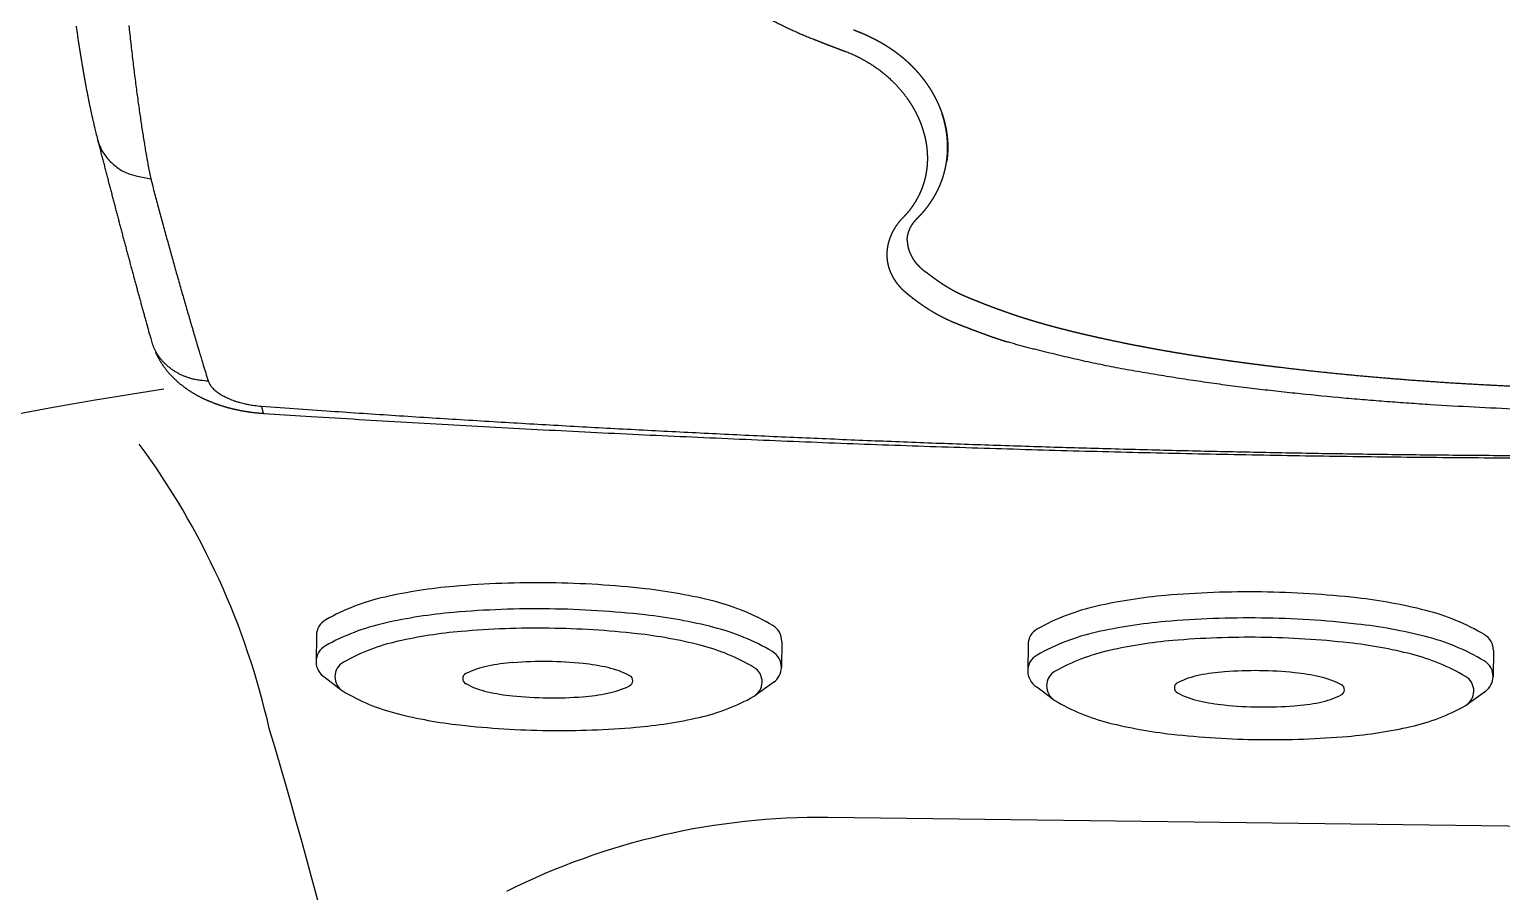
# Model space of a CAD drawing. Extents: x 944 to 1031, y 781 to 934.
# Drawn here: x 1005.66 to 1011.55, y 875.69 to 879.14 of the extents above; entities that cross this region are included whole.
import ezdxf

# ---------------------------------------------------------------- set-up
doc = ezdxf.new("R2010")
doc.units = 0
doc.header["$MEASUREMENT"] = 0
for name, color, linetype in [('1', 4, 'Continuous'), ('PARTS', 7, 'Continuous'), ('SHELL', 3, 'Continuous')]:
    doc.layers.add(name, color=color, linetype=linetype)

# ---------------------------------------------------------------- blocks, each defined once
blk = doc.blocks.new('2006 ARIA')
at = {"layer": 'PARTS', "color": 3}
for p, q in [((62.3771, 74.0359), (62.3758, 73.9315)), ((64.24, 74.012), (64.2386, 73.9076)), ((65.2262, 73.9994), (65.2249, 73.895)), ((67.089, 73.9755), (67.0877, 73.8711)), ((64.2386, 73.9076), (64.2386, 73.9076)), ((62.4116, 73.8676), (62.4776, 73.8171)), ((62.4116, 73.8676), (62.4116, 73.8676)), ((64.208, 73.849), (64.1336, 73.7957)), ((67.0877, 73.8711), (67.0877, 73.8711)), ((65.2607, 73.831), (65.3267, 73.7806)), ((65.2607, 73.831), (65.2607, 73.831)), ((67.0571, 73.8124), (66.9827, 73.7591))]:
    blk.add_line(p, q, dxfattribs=at)
at = {"layer": 'PARTS', "color": 2}
blk.add_line((70.9685, 73.223), (64.4255, 73.3069), dxfattribs=at)
at = {"layer": 'PARTS', "color": 3, "linetype": 'Continuous'}
for points in [[(61.6262, 76.4786, 0.000686), (61.6301, 76.4425, 0.000703), (61.6341, 76.4069, 0.000724), (61.6381, 76.372, 0.000746), (61.6422, 76.3376, 0.000772), (61.6462, 76.3039, 0.000801), (61.6503, 76.2708, 0.000829), (61.6545, 76.2384, 0.000855), (61.6586, 76.2066, 0.000899), (61.6628, 76.1756, 0.000958), (61.667, 76.1452, 0.000973), (61.6713, 76.1157, 0.000946), (61.6755, 76.087, 0.001084), (61.6797, 76.0588, 0.001354), (61.6841, 76.0309, 0.001093), (61.6883, 76.0052, 0.000386), (61.692, 75.9823, 0.001639), (61.6968, 75.9549, 0.003211), (61.7041, 75.9151, 0.001767), (61.7138, 75.8645, 0.000991)], [(61.5011, 76.0219), (61.5079, 76.001, 0.030638), (61.5171, 75.9808, 0.027885), (61.5288, 75.9614, 0.028807), (61.5434, 75.943, 0.033805), (61.5608, 75.9261, 0.026655), (61.5787, 75.911, 0.012335), (61.5963, 75.8983, 0.032885), (61.6209, 75.8869, 0.052184), (61.6606, 75.8755, 0.025987), (61.7138, 75.8645, 0.013747)], [(61.7138, 75.8645), (61.7217, 75.8347, 0.0003), (61.7296, 75.8049, 0.000302), (61.7376, 75.7752, 0.000302), (61.7456, 75.7455, 0.000301), (61.7536, 75.7159, 0.000299), (61.7616, 75.6864, 0.000297), (61.7696, 75.6569, 0.000298), (61.7777, 75.6275, 0.000301), (61.7858, 75.5981, 0.000306), (61.7939, 75.5688, 0.000315), (61.8021, 75.5396, 0.000322), (61.8102, 75.5104, 0.000331), (61.8184, 75.4813, 0.000337), (61.8266, 75.4523, 0.000344), (61.8348, 75.4234, 0.000354), (61.8431, 75.3945, 0.000368), (61.8514, 75.3657, 0.000363), (61.8596, 75.3371, 0.000344), (61.8679, 75.3088, 0.000388), (61.8763, 75.2801, 0.000474), (61.8849, 75.2508, 0.000363), (61.893, 75.2234, 0.000117), (61.9003, 75.1986, 0.00053), (61.9098, 75.1671, 0.000942), (61.9244, 75.1188, 0.000467), (61.9436, 75.0557, 0.000248)], [(61.7167, 75.2149), (61.7201, 75.2039, 0.014723), (61.7242, 75.1931, 0.014778), (61.7289, 75.1825, 0.014688), (61.7343, 75.1722, 0.014578), (61.7403, 75.1622, 0.014465), (61.7469, 75.1525, 0.014341), (61.7541, 75.1431, 0.014209), (61.7619, 75.134, 0.014106), (61.7703, 75.1254, 0.013922), (61.7792, 75.1171, 0.01375), (61.7887, 75.1092, 0.013602), (61.7987, 75.1018, 0.013637), (61.8091, 75.0949, 0.013131), (61.8198, 75.0886, 0.012026), (61.8308, 75.0828, 0.012954), (61.8424, 75.0775, 0.015134), (61.8546, 75.0728, 0.011345), (61.8663, 75.0686, 0.003895), (61.877, 75.0652, 0.015594), (61.8912, 75.062, 0.026359), (61.9138, 75.0588, 0.012588), (61.9436, 75.0557, 0.006549)], [(61.9436, 75.0557), (61.9459, 75.0496, 0.02791), (61.949, 75.0435, 0.026231), (61.9528, 75.0375, 0.023559), (61.9574, 75.0316, 0.020702), (61.9627, 75.0258, 0.01833), (61.9686, 75.0201, 0.016391), (61.9753, 75.0145, 0.01471), (61.9825, 75.0091, 0.013331), (61.9903, 75.0038, 0.01211), (61.9987, 74.9987, 0.011088), (62.0076, 74.9937, 0.010354), (62.017, 74.989, 0.009883), (62.0269, 74.9845, 0.009046), (62.0372, 74.9802, 0.008067), (62.0479, 74.9762, 0.008523), (62.0592, 74.9725, 0.009781), (62.0711, 74.969, 0.00712), (62.0825, 74.9658, 0.002294), (62.093, 74.9631, 0.009715), (62.1069, 74.9604, 0.016456), (62.1288, 74.9573, 0.007856), (62.1579, 74.9538, 0.004067)], [(62.1579, 74.9538), (62.4178, 74.9356, 0.000812), (62.6779, 74.9182, 0.000808), (62.938, 74.9017, 0.000811), (63.1982, 74.886, 0.000823), (63.4584, 74.8712, 0.000831), (63.7187, 74.8573, 0.000838), (63.979, 74.8442, 0.000842), (64.2394, 74.832, 0.000845), (64.4999, 74.8208, 0.000848), (64.7603, 74.8104, 0.000852), (65.0209, 74.8009, 0.000854), (65.2814, 74.7923, 0.000856), (65.542, 74.7846, 0.000857), (65.8026, 74.7777, 0.000857), (66.0632, 74.7718, 0.000857), (66.3239, 74.7668, 0.000857), (66.5846, 74.7627, 0.000857), (66.8452, 74.7595, 0.000857), (67.1059, 74.7572, 0.000856), (67.3666, 74.7557, 0.000855)]]:
    blk.add_lwpolyline(points, format="xyb", dxfattribs=at)
at = {"layer": 'PARTS', "color": 4, "linetype": 'Continuous'}
for points in [[(61.4151, 76.4764, 0.000612), (61.4176, 76.4589, 0.000623), (61.4201, 76.4417, 0.000636), (61.4227, 76.4246, 0.000647), (61.4252, 76.4076, 0.00066), (61.4278, 76.3909, 0.000674), (61.4304, 76.3743, 0.000689), (61.433, 76.3579, 0.000703), (61.4357, 76.3417, 0.000719), (61.4383, 76.3256, 0.000737), (61.441, 76.3098, 0.000756), (61.4437, 76.2941, 0.000775), (61.4464, 76.2787, 0.000793), (61.4491, 76.2634, 0.000809), (61.4519, 76.2483, 0.000829), (61.4546, 76.2334, 0.000851), (61.4574, 76.2187, 0.00087), (61.4602, 76.2042, 0.000886), (61.463, 76.1899, 0.000918), (61.4658, 76.1758, 0.000961), (61.4687, 76.1618, 0.000962), (61.4715, 76.1482, 0.000925), (61.4744, 76.1347, 0.001054), (61.4773, 76.1213, 0.001305), (61.4803, 76.1078, 0.001023), (61.4831, 76.0953, 0.000348), (61.4857, 76.084, 0.001516), (61.489, 76.07, 0.002785), (61.4942, 76.049, 0.001434), (61.5011, 76.0219, 0.000777)], [(61.5013, 76.0208), (61.5062, 76.0018, 0.000099), (61.5111, 75.9828, 0.000099), (61.516, 75.9639, 0.000099), (61.5209, 75.945, 0.000099), (61.5258, 75.9261, 0.0001), (61.5306, 75.9073, 0.0001), (61.5355, 75.8885, 0.000101), (61.5404, 75.8697, 0.000102), (61.5453, 75.851, 0.000103), (61.5502, 75.8322, 0.000103), (61.5551, 75.8135, 0.000103), (61.56, 75.7949, 0.000104), (61.5649, 75.7763, 0.000104), (61.5697, 75.7577, 0.000104), (61.5746, 75.7391, 0.000105), (61.5795, 75.7205, 0.000106), (61.5844, 75.702, 0.000107), (61.5893, 75.6836, 0.000109), (61.5942, 75.6651, 0.00011), (61.5991, 75.6467, 0.00011), (61.604, 75.6283, 0.000111), (61.6089, 75.6099, 0.000116), (61.6138, 75.5916, 0.000118), (61.6186, 75.5733, 0.000117), (61.6235, 75.5551, 0.000118), (61.6284, 75.5368, 0.000121), (61.6333, 75.5187, 0.000124), (61.6382, 75.5005, 0.000125), (61.6431, 75.4824, 0.000127), (61.648, 75.4643, 0.00013), (61.6529, 75.4462, 0.000134), (61.6578, 75.4282, 0.000138), (61.6627, 75.4102, 0.000135), (61.6676, 75.3923, 0.000127), (61.6725, 75.3745, 0.000144), (61.6774, 75.3565, 0.000178), (61.6825, 75.3381, 0.000136), (61.6872, 75.3209, 0.000044), (61.6915, 75.3053, 0.000195), (61.697, 75.2854, 0.000346), (61.7055, 75.2549, 0.000171), (61.7167, 75.215, 0.00009)], [(61.7324, 75.1715), (61.7341, 75.1677, 0.003167), (61.7358, 75.1639, 0.003177), (61.7377, 75.1602, 0.003179), (61.7395, 75.1565, 0.003171), (61.7414, 75.1528, 0.003164), (61.7434, 75.1492, 0.003155), (61.7454, 75.1455, 0.003132), (61.7474, 75.142, 0.003087), (61.7495, 75.1384, 0.003081), (61.7516, 75.1349, 0.003105), (61.7538, 75.1313, 0.003087), (61.756, 75.1279, 0.003027), (61.7582, 75.1244, 0.003005), (61.7605, 75.121, 0.003013), (61.7628, 75.1176, 0.003009), (61.7652, 75.1142, 0.00299), (61.7676, 75.1109, 0.002961), (61.77, 75.1076, 0.002916), (61.7725, 75.1043, 0.002908), (61.775, 75.1011, 0.002932), (61.7776, 75.0979, 0.002912), (61.7802, 75.0947, 0.002845), (61.7828, 75.0916, 0.002823), (61.7855, 75.0884, 0.002834), (61.7882, 75.0854, 0.002828), (61.7909, 75.0823, 0.002803), (61.7936, 75.0793, 0.002773), (61.7964, 75.0763, 0.002729), (61.7993, 75.0733, 0.00272), (61.8021, 75.0704, 0.002742), (61.805, 75.0675, 0.002721), (61.8079, 75.0647, 0.002653), (61.8109, 75.0619, 0.002629), (61.8138, 75.0591, 0.00264), (61.8168, 75.0563, 0.002634), (61.8199, 75.0536, 0.002609), (61.8229, 75.0509, 0.002577), (61.826, 75.0482, 0.002531), (61.8291, 75.0456, 0.002521), (61.8322, 75.043, 0.002543), (61.8354, 75.0404, 0.002523), (61.8386, 75.0379, 0.002459), (61.8418, 75.0354, 0.002433), (61.845, 75.0329, 0.002437), (61.8483, 75.0305, 0.002431), (61.8516, 75.0281, 0.002414), (61.8549, 75.0257, 0.00238), (61.8582, 75.0234, 0.002321), (61.8615, 75.0211, 0.002302), (61.8649, 75.0188, 0.002319), (61.8683, 75.0165, 0.002319), (61.8717, 75.0143, 0.002296), (61.8751, 75.0121, 0.00227), (61.8786, 75.01, 0.002243), (61.8821, 75.0078, 0.002248), (61.8856, 75.0057, 0.002281), (61.8891, 75.0036, 0.002181), (61.8927, 75.0016, 0.001978), (61.8962, 74.9996, 0.002137), (61.8998, 74.9976, 0.002525), (61.9035, 74.9956, 0.001977), (61.907, 74.9937, 0.000851), (61.9102, 74.992, 0.00275), (61.9144, 74.99, 0.00441), (61.9207, 74.9869, 0.002192), (61.929, 74.9829, 0.001185)], [(61.929, 74.9829), (61.9322, 74.9815, 0.000112), (61.9354, 74.98, -0.000564), (61.9386, 74.9786, 0.000095), (61.9418, 74.9772, 0.002255), (61.945, 74.9758, 0.002844), (61.9482, 74.9744, 0.002031), (61.9515, 74.9731, 0.00113), (61.9547, 74.9718, -0.000088), (61.958, 74.9704, 0.000752), (61.9613, 74.9691, 0.003851), (61.9646, 74.9679, 0.003421), (61.9679, 74.9666, -0.000573), (61.9712, 74.9654, -0.0007), (61.9745, 74.9641, 0.003008), (61.9779, 74.963, 0.003541), (61.9812, 74.9618, 0.001095), (61.9846, 74.9606, 0.00019), (61.988, 74.9595, 0.000583), (61.9913, 74.9584, 0.001501), (61.9947, 74.9572, 0.003169), (61.9981, 74.9562, 0.002466), (62.0016, 74.9551, -0.000748), (62.005, 74.954, -0.000432), (62.0084, 74.953, 0.00349), (62.0118, 74.952, 0.003753), (62.0153, 74.951, 0.000497), (62.0188, 74.9501, -0.000361), (62.0222, 74.9491, 0.00095), (62.0257, 74.9481, 0.001875), (62.0292, 74.9472, 0.002649), (62.0327, 74.9463, 0.001817), (62.0362, 74.9455, -0.000815), (62.0397, 74.9446, -0.000261), (62.0432, 74.9437, 0.003617), (62.0467, 74.9429, 0.003701), (62.0503, 74.9421, 0.000088), (62.0538, 74.9413, -0.000667), (62.0574, 74.9405, 0.001235), (62.0609, 74.9397, 0.002128), (62.0645, 74.939, 0.002245), (62.0681, 74.9383, 0.001356), (62.0716, 74.9376, -0.000759), (62.0752, 74.9369, -0.00005), (62.0788, 74.9362, 0.003662), (62.0824, 74.9355, 0.0036), (62.086, 74.9349, -0.000196), (62.0896, 74.9343, -0.000824), (62.0932, 74.9337, 0.001554), (62.0968, 74.9331, 0.002363), (62.1004, 74.9326, 0.001818), (62.1041, 74.932, 0.000966), (62.1077, 74.9315, -0.00041), (62.1113, 74.9309, 0.000313), (62.1149, 74.9304, 0.003319), (62.1186, 74.93, 0.00313), (62.1222, 74.9295, -0.000291), (62.1259, 74.9291, -0.000689), (62.1295, 74.9286, 0.001828), (62.1331, 74.9282, 0.002598), (62.1368, 74.9279, 0.001625), (62.1406, 74.9275, 0.000563), (62.1441, 74.9271, -0.000794), (62.1474, 74.9268, 0.000743), (62.1515, 74.9265, 0.003748), (62.1578, 74.926, 0.001988), (62.1661, 74.9254, 0.000922)], [(62.1579, 74.9538), (62.1582, 74.9515, 0.001149), (62.1586, 74.9493, 0.001231), (62.159, 74.9473, 0.001354), (62.1594, 74.9453, 0.001522), (62.1597, 74.9434, 0.001709), (62.1601, 74.9416, 0.001913), (62.1605, 74.9398, 0.00216), (62.1608, 74.9382, 0.002451), (62.1612, 74.9367, 0.00279), (62.1615, 74.9353, 0.00317), (62.1619, 74.9339, 0.0037), (62.1622, 74.9327, 0.004401), (62.1625, 74.9315, 0.005041), (62.1629, 74.9305, 0.005521), (62.1632, 74.9295, 0.007321), (62.1635, 74.9287, 0.010956), (62.1639, 74.9279, 0.010633), (62.1642, 74.9273, 0.004014), (62.1645, 74.9267, 0.020051), (62.1648, 74.9262, 0.059901), (62.1654, 74.9258, 0.049626), (62.1661, 74.9254, 0.033134)], [(62.1661, 74.9254), (62.3565, 74.9132, 0.000539), (62.5469, 74.9015, 0.000539), (62.7374, 74.8902, 0.000539), (62.9279, 74.8793, 0.000539), (63.1184, 74.8688, 0.000539), (63.3089, 74.8588, 0.000538), (63.4995, 74.8491, 0.000542), (63.6901, 74.8399, 0.000552), (63.8807, 74.8311, 0.000556), (64.0714, 74.8227, 0.000553), (64.2621, 74.8147, 0.000555), (64.4528, 74.8072, 0.000561), (64.6435, 74.8001, 0.000564), (64.8343, 74.7934, 0.000563), (65.025, 74.7872, 0.000565), (65.2158, 74.7814, 0.000568), (65.4066, 74.776, 0.00057), (65.5974, 74.7711, 0.000571), (65.7883, 74.7666, 0.000572), (65.9791, 74.7625, 0.000573), (66.17, 74.7589, 0.000575), (66.3609, 74.7557, 0.000576), (66.5518, 74.753, 0.000577), (66.7426, 74.7507, 0.000577), (66.9335, 74.7489, 0.000578), (67.1244, 74.7475, 0.000578), (67.3154, 74.7465, 0.000579)]]:
    blk.add_lwpolyline(points, format="xyb", dxfattribs=at)
at = {"layer": 'PARTS', "color": 3}
for centre, radius, start, end in [((63.1037, 72.1892), 2.0512, 94.92599, 102.7235), ((63.2615, 70.3584), 3.8888, 89.2649, 94.92599), ((63.2615, 70.3584), 3.8888, 83.60381, 89.2649), ((63.4662, 72.1845), 2.0512, 75.80629, 83.60381), ((66.1106, 70.3219), 3.8888, 89.2649, 94.92599), ((66.1106, 70.3219), 3.8888, 83.60381, 89.2649), ((62.8464, 73.3288), 0.883, 102.7235, 119.28237), ((63.2602, 70.254), 3.8888, 89.2649, 94.92599), ((63.2602, 70.254), 3.8888, 83.60381, 89.2649), ((63.7527, 73.3171), 0.883, 59.24743, 75.80629), ((65.6955, 73.2922), 0.883, 102.7235, 119.28237), ((65.9528, 72.1526), 2.0512, 94.92599, 102.7235), ((66.3153, 72.148), 2.0512, 75.80629, 83.60381), ((62.4504, 74.035), 0.0733, 119.28237, 179.2649), ((62.8451, 73.2243), 0.883, 102.7235, 119.28237), ((63.1024, 72.0848), 2.0512, 94.92599, 102.7235), ((63.4649, 72.0801), 2.0512, 75.80629, 83.60381), ((65.9515, 72.0482), 2.0512, 94.92599, 102.7235), ((66.1093, 70.2175), 3.8888, 89.2649, 94.92599), ((66.1093, 70.2175), 3.8888, 83.60381, 89.2649), ((66.314, 72.0436), 2.0512, 75.80629, 83.60381), ((66.6018, 73.2806), 0.883, 59.24743, 75.80629), ((63.1184, 72.1757), 1.8835, 94.92599, 102.7235), ((63.2633, 70.4947), 3.5707, 89.2649, 94.92599), ((63.2633, 70.4947), 3.5707, 83.60381, 89.2649), ((63.4512, 72.1715), 1.8835, 75.80629, 83.60381), ((63.7513, 73.2127), 0.883, 59.24743, 75.80629), ((64.1667, 74.013), 0.0733, 359.2649, 59.24743), ((65.2995, 73.9984), 0.0733, 119.28237, 179.2649), ((65.6942, 73.1878), 0.883, 102.7235, 119.28237), ((66.1123, 70.4582), 3.5707, 89.2649, 94.92599), ((66.1123, 70.4582), 3.5707, 83.60381, 89.2649), ((66.6004, 73.1762), 0.883, 59.24743, 75.80629), ((67.0158, 73.9764), 0.0733, 359.2649, 59.24743), ((62.4491, 73.9306), 0.0733, 119.28237, 179.2649), ((62.8821, 73.2221), 0.8108, 102.7235, 119.28237), ((63.7143, 73.2114), 0.8108, 59.24743, 75.80629), ((64.1654, 73.9085), 0.0733, 359.2649, 59.24743), ((65.7312, 73.1856), 0.8108, 102.7235, 119.28237), ((65.9675, 72.1392), 1.8835, 94.92599, 102.7235), ((66.3003, 72.1349), 1.8835, 75.80629, 83.60381), ((62.4491, 73.9306), 0.0733, 179.2649, 239.24743), ((62.5185, 73.8706), 0.0673, 119.28237, 179.2649), ((63.1321, 73.5696), 0.3507, 101.30747, 116.51482), ((63.2265, 73.0977), 0.832, 94.31475, 101.30747), ((63.2839, 72.3374), 1.5944, 89.2649, 94.31475), ((63.2839, 72.3374), 1.5944, 84.21504, 89.2649), ((63.3607, 73.0959), 0.832, 77.22232, 84.21504), ((63.4671, 73.5653), 0.3507, 62.01498, 77.22232), ((64.0944, 73.8504), 0.0673, 359.2649, 59.24743), ((64.1654, 73.9085), 0.0733, 305.61614, 359.2649), ((65.2981, 73.894), 0.0733, 119.28237, 179.2649), ((66.5633, 73.1749), 0.8108, 59.24743, 75.80629), ((67.0144, 73.872), 0.0733, 359.2649, 59.24743), ((62.5185, 73.8706), 0.0673, 179.2649, 239.24743), ((62.9857, 73.8632), 0.0227, 116.51482, 179.2649), ((62.9857, 73.8632), 0.0227, 179.2649, 242.01498), ((63.6211, 73.855), 0.0227, 296.51482, 359.2649), ((63.6211, 73.855), 0.0227, 359.2649, 62.01498), ((64.0944, 73.8504), 0.0673, 299.28237, 359.2649), ((65.2981, 73.894), 0.0733, 179.2649, 239.24743), ((65.3676, 73.834), 0.0673, 119.28237, 179.2649), ((65.8347, 73.8266), 0.0227, 116.51482, 179.2649), ((65.9812, 73.533), 0.3507, 101.30747, 116.51482), ((66.0756, 73.0611), 0.832, 94.31475, 101.30747), ((66.1329, 72.3009), 1.5944, 89.2649, 94.31475), ((66.1329, 72.3009), 1.5944, 84.21504, 89.2649), ((66.2098, 73.0594), 0.832, 77.22232, 84.21504), ((66.3162, 73.5287), 0.3507, 62.01498, 77.22232), ((66.9435, 73.8138), 0.0673, 359.2649, 59.24743), ((67.0144, 73.872), 0.0733, 305.61614, 359.2649), ((62.8986, 74.5095), 0.8108, 239.24743, 255.80629), ((63.1396, 74.1529), 0.3507, 242.01498, 257.22232), ((63.2461, 74.6222), 0.832, 257.22232, 264.21504), ((63.3229, 75.3807), 1.5944, 264.21504, 269.2649), ((63.3229, 75.3807), 1.5944, 269.2649, 274.31475), ((63.3803, 74.6205), 0.832, 274.31475, 281.30747), ((63.4746, 74.1486), 0.3507, 281.30747, 296.51482), ((63.7308, 74.4988), 0.8108, 282.7235, 299.28237), ((65.3676, 73.834), 0.0673, 179.2649, 239.24743), ((65.8347, 73.8266), 0.0227, 179.2649, 242.01498), ((65.9887, 74.1163), 0.3507, 242.01498, 257.22232), ((66.3237, 74.112), 0.3507, 281.30747, 296.51482), ((66.4702, 73.8184), 0.0227, 296.51482, 359.2649), ((66.4702, 73.8184), 0.0227, 359.2649, 62.01498), ((66.9435, 73.8138), 0.0673, 299.28237, 359.2649), ((65.7477, 74.4729), 0.8108, 239.24743, 255.80629), ((66.0951, 74.5857), 0.832, 257.22232, 264.21504), ((66.172, 75.3442), 1.5944, 264.21504, 269.2649), ((66.172, 75.3442), 1.5944, 269.2649, 274.31475), ((66.2293, 74.5839), 0.832, 274.31475, 281.30747), ((66.5799, 74.4623), 0.8108, 282.7235, 299.28237), ((63.1617, 75.5495), 1.8835, 255.80629, 263.60381), ((63.3496, 77.2262), 3.5707, 263.60381, 269.2649), ((63.3496, 77.2262), 3.5707, 269.2649, 274.92599), ((63.4945, 75.5452), 1.8835, 274.92599, 282.7235), ((66.0107, 75.5129), 1.8835, 255.80629, 263.60381), ((66.3436, 75.5087), 1.8835, 274.92599, 282.7235), ((66.1987, 77.1897), 3.5707, 263.60381, 269.2649), ((66.1987, 77.1897), 3.5707, 269.2649, 274.92599)]:
    blk.add_arc(centre, radius, start, end, dxfattribs=at)
at = {"layer": 'PARTS', "color": 2}
blk.add_arc((64.3897, 70.5158), 2.7914, 89.2649, 116.64267, dxfattribs=at)
at = {"layer": 'PARTS', "color": 3, "linetype": 'Continuous'}
for points, degree, knots in [([(63.7243, 77.5366), (63.7209, 77.5319), (63.7175, 77.5272), (63.7141, 77.5226), (63.7107, 77.5179), (63.7073, 77.5132), (63.7039, 77.5085), (63.6957, 77.4972), (63.688, 77.4855), (63.6807, 77.4736), (63.6738, 77.4614), (63.6673, 77.4491), (63.6612, 77.4365), (63.6551, 77.4238), (63.6494, 77.4109), (63.6441, 77.3978), (63.6393, 77.3846), (63.6348, 77.3712), (63.6307, 77.3577), (63.6225, 77.3307), (63.6159, 77.3032), (63.611, 77.2754), (63.6078, 77.2473), (63.6062, 77.2191), (63.6063, 77.1909), (63.6064, 77.1631), (63.6082, 77.1355), (63.6116, 77.108), (63.6168, 77.0808), (63.6236, 77.0541), (63.6322, 77.0278), (63.6364, 77.0149), (63.641, 77.0022), (63.6459, 76.9897), (63.6513, 76.9773), (63.6572, 76.9651), (63.6634, 76.9531), (63.6696, 76.9413), (63.6762, 76.9296), (63.6832, 76.9183), (63.6906, 76.9071), (63.6984, 76.8963), (63.7067, 76.8857), (63.7158, 76.8741), (63.725, 76.8625), (63.7343, 76.851), (63.7437, 76.8396), (63.7533, 76.8283), (63.7629, 76.8171), (63.7727, 76.8058), (63.7827, 76.7946), (63.7928, 76.7836), (63.803, 76.7727), (63.8134, 76.762), (63.824, 76.7514), (63.8456, 76.7299), (63.868, 76.7092), (63.8912, 76.6894), (63.9152, 76.6707), (63.9401, 76.6532), (63.9659, 76.637), (63.9977, 76.617), (64.0296, 76.5973), (64.0617, 76.5778), (64.094, 76.5587), (64.1265, 76.5401), (64.1594, 76.5222), (64.1929, 76.5039), (64.2267, 76.4862), (64.261, 76.4693), (64.2956, 76.4532), (64.3307, 76.4381), (64.3663, 76.4241), (64.377, 76.4199), (64.3878, 76.4157), (64.3985, 76.4115), (64.4093, 76.4073), (64.4201, 76.4031), (64.4309, 76.399), (64.4417, 76.3948), (64.4525, 76.3907), (64.4634, 76.3866), (64.4742, 76.3825), (64.485, 76.3784), (64.4959, 76.3743)], 6, [0, 0, 0, 0, 0, 0, 0, 0.071429, 0.071429, 0.071429, 0.071429, 0.071429, 0.071429, 0.142857, 0.142857, 0.142857, 0.142857, 0.142857, 0.142857, 0.214286, 0.214286, 0.214286, 0.214286, 0.214286, 0.214286, 0.285714, 0.285714, 0.285714, 0.285714, 0.285714, 0.285714, 0.357143, 0.357143, 0.357143, 0.357143, 0.357143, 0.357143, 0.428571, 0.428571, 0.428571, 0.428571, 0.428571, 0.428571, 0.5, 0.5, 0.5, 0.5, 0.5, 0.5, 0.571429, 0.571429, 0.571429, 0.571429, 0.571429, 0.571429, 0.642857, 0.642857, 0.642857, 0.642857, 0.642857, 0.642857, 0.714286, 0.714286, 0.714286, 0.714286, 0.714286, 0.714286, 0.785714, 0.785714, 0.785714, 0.785714, 0.785714, 0.785714, 0.857143, 0.857143, 0.857143, 0.857143, 0.857143, 0.857143, 0.928571, 0.928571, 0.928571, 0.928571, 0.928571, 0.928571, 1, 1, 1, 1, 1, 1, 1]), ([(64.5277, 76.4611), (64.5361, 76.458), (64.5444, 76.4548), (64.5527, 76.4515), (64.561, 76.448), (64.5692, 76.4445), (64.5773, 76.4409), (64.5854, 76.4373), (64.5934, 76.4335), (64.6013, 76.4296), (64.6092, 76.4256), (64.617, 76.4216), (64.6247, 76.4174), (64.6324, 76.4132), (64.6399, 76.4089), (64.6474, 76.4045), (64.6548, 76.4), (64.6629, 76.3949), (64.671, 76.3897), (64.6789, 76.3843), (64.6868, 76.3789), (64.6946, 76.3733), (64.7022, 76.3676), (64.7097, 76.3618), (64.7172, 76.3559), (64.7245, 76.3499), (64.7317, 76.3438), (64.7388, 76.3375), (64.7457, 76.3312), (64.7526, 76.3247), (64.7593, 76.3182), (64.7658, 76.3115), (64.7723, 76.3048), (64.7787, 76.2978), (64.785, 76.2907), (64.7912, 76.2835), (64.7972, 76.2762), (64.8031, 76.2688), (64.8088, 76.2614), (64.8144, 76.2538), (64.8198, 76.2462), (64.8251, 76.2385), (64.8303, 76.2308), (64.8352, 76.223), (64.84, 76.2151), (64.8447, 76.2071), (64.8492, 76.1991), (64.8535, 76.1911), (64.8577, 76.183), (64.8617, 76.1748), (64.8655, 76.1666), (64.8691, 76.1584), (64.8725, 76.1504), (64.8757, 76.1423), (64.8787, 76.1342), (64.8816, 76.126), (64.8843, 76.1178), (64.8869, 76.1096), (64.8892, 76.1014), (64.8915, 76.0931), (64.8935, 76.0849), (64.8954, 76.0766), (64.8971, 76.0683), (64.8987, 76.0601), (64.9, 76.0518), (64.9012, 76.0436), (64.9023, 76.0353), (64.9031, 76.0271), (64.9038, 76.0189), (64.9044, 76.0108), (64.9047, 76.0027), (64.9049, 75.9949), (64.9049, 75.9871), (64.9047, 75.9793), (64.9044, 75.9716), (64.904, 75.9639), (64.9034, 75.9562), (64.9026, 75.9486), (64.9017, 75.941), (64.9006, 75.9335)], 1, [0, 0, 0.235644, 0.471288, 0.706932, 0.942576, 1.17822, 1.413864, 1.649508, 1.885152, 2.120796, 2.35644, 2.592084, 2.827728, 3.063372, 3.299016, 3.53466, 3.770304, 4.033879, 4.297454, 4.561028, 4.824603, 5.088177, 5.351752, 5.615327, 5.878901, 6.142476, 6.40605, 6.669625, 6.9332, 7.196774, 7.460349, 7.723924, 7.987498, 8.256159, 8.52482, 8.793482, 9.062143, 9.330804, 9.599465, 9.868126, 10.136787, 10.405448, 10.674109, 10.94277, 11.211431, 11.480093, 11.748754, 12.017415, 12.286076, 12.554737, 12.823398, 13.092059, 13.353404, 13.614749, 13.876093, 14.137438, 14.398783, 14.660128, 14.921472, 15.182817, 15.444162, 15.705507, 15.966852, 16.228196, 16.489541, 16.750886, 17.012231, 17.273575, 17.53492, 17.796265, 18.05761, 18.310843, 18.564077, 18.81731, 19.070543, 19.323777, 19.57701, 19.830244, 20.083477, 20.33671, 20.33671]), ([(64.4959, 76.3743), (64.5324, 76.3606), (64.5673, 76.3439), (64.6005, 76.3245), (64.6317, 76.3025), (64.6607, 76.2782), (64.6871, 76.2518), (64.7003, 76.2387), (64.7129, 76.2251), (64.7247, 76.211), (64.7358, 76.1966), (64.7461, 76.1818), (64.7557, 76.1667), (64.7655, 76.1513), (64.7745, 76.1357), (64.7826, 76.1198), (64.7899, 76.1037), (64.7964, 76.0874), (64.8019, 76.0711), (64.8076, 76.0546), (64.8123, 76.038), (64.8162, 76.0214), (64.8191, 76.0048), (64.8211, 75.9883), (64.8223, 75.9719), (64.8234, 75.9555), (64.8237, 75.9392), (64.823, 75.9231), (64.8215, 75.9072), (64.8191, 75.8916), (64.8159, 75.8762)], 6, [0, 0, 0, 0, 0, 0, 0, 0.2, 0.2, 0.2, 0.2, 0.2, 0.2, 0.4, 0.4, 0.4, 0.4, 0.4, 0.4, 0.6, 0.6, 0.6, 0.6, 0.6, 0.6, 0.8, 0.8, 0.8, 0.8, 0.8, 0.8, 1, 1, 1, 1, 1, 1, 1]), ([(64.9042, 75.9946), (64.9042, 75.9988), (64.9041, 76.003), (64.9039, 76.0072), (64.9037, 76.0115), (64.9035, 76.0157), (64.9032, 76.02), (64.9019, 76.0379), (64.8996, 76.056), (64.8964, 76.0741), (64.8922, 76.0921), (64.887, 76.1101), (64.8809, 76.128)], 6, [0.1539683, 0.1539683, 0.1539683, 0.1539683, 0.1539683, 0.1539683, 0.1539683, 0.2, 0.2, 0.2, 0.2, 0.2, 0.2, 0.3936592, 0.3936592, 0.3936592, 0.3936592, 0.3936592, 0.3936592, 0.3936592]), ([(64.8159, 75.8762), (64.8126, 75.8606), (64.8084, 75.8453), (64.8035, 75.8304), (64.7976, 75.8158), (64.791, 75.8015), (64.7835, 75.7877), (64.7759, 75.7736), (64.7676, 75.7599), (64.7585, 75.7467), (64.7486, 75.7339), (64.7378, 75.7217), (64.7262, 75.7101)], 6, [0, 0, 0, 0, 0, 0, 0, 0.5, 0.5, 0.5, 0.5, 0.5, 0.5, 1, 1, 1, 1, 1, 1, 1]), ([(64.7848, 75.7085), (64.791, 75.7148), (64.7971, 75.7213), (64.8031, 75.7279), (64.809, 75.7346), (64.8147, 75.7415), (64.8202, 75.7485), (64.8257, 75.7556), (64.8309, 75.7628), (64.836, 75.7702), (64.841, 75.7776), (64.8458, 75.7852), (64.8504, 75.7928), (64.8548, 75.8005), (64.8591, 75.8084), (64.8632, 75.8163), (64.8671, 75.8242), (64.8708, 75.8323), (64.8743, 75.8404), (64.8776, 75.8486), (64.8807, 75.8567), (64.8836, 75.8649), (64.8863, 75.8732), (64.8888, 75.8816), (64.8911, 75.89), (64.8933, 75.8985), (64.8952, 75.9071)], 1, [0, 0, 0.276464, 0.552928, 0.829392, 1.105856, 1.382319, 1.658783, 1.935247, 2.211711, 2.488175, 2.764639, 3.041103, 3.317567, 3.594031, 3.870494, 4.146958, 4.423422, 4.699886, 4.97635, 5.252814, 5.525043, 5.797272, 6.069501, 6.34173, 6.613958, 6.886187, 7.158413, 7.158413]), ([(64.7262, 75.7101), (64.7151, 75.699), (64.7053, 75.6875), (64.6966, 75.6755), (64.689, 75.6633), (64.6826, 75.6508), (64.6771, 75.6381), (64.6717, 75.6254), (64.6674, 75.6126), (64.6641, 75.5997), (64.662, 75.5868), (64.6609, 75.574), (64.6608, 75.5612), (64.6608, 75.5469), (64.6621, 75.5327), (64.6648, 75.5188), (64.6688, 75.5051), (64.6742, 75.4916), (64.6808, 75.4785), (64.6841, 75.472), (64.6877, 75.4656), (64.6917, 75.4592), (64.696, 75.453), (64.7006, 75.4469), (64.7055, 75.4408), (64.7104, 75.4348), (64.7156, 75.429), (64.7212, 75.4232), (64.727, 75.4176), (64.7333, 75.4121), (64.7398, 75.4068), (64.7467, 75.4011), (64.7537, 75.3955), (64.7607, 75.39), (64.7679, 75.3845), (64.775, 75.3791), (64.7823, 75.3737), (64.7898, 75.3682), (64.7974, 75.3628), (64.8051, 75.3575), (64.8129, 75.3522), (64.8208, 75.347), (64.8289, 75.3419), (64.8455, 75.3314), (64.8627, 75.3214), (64.8805, 75.3117), (64.8991, 75.3026), (64.9184, 75.294), (64.9385, 75.286), (64.955, 75.2794), (64.9715, 75.2729), (64.988, 75.2665), (65.0045, 75.2602), (65.0211, 75.2539), (65.0378, 75.2478), (65.0549, 75.2415), (65.072, 75.2353), (65.0892, 75.2293), (65.1066, 75.2234), (65.1241, 75.2177), (65.1418, 75.2121)], 6, [0, 0, 0, 0, 0, 0, 0, 0.1, 0.1, 0.1, 0.1, 0.1, 0.1, 0.2, 0.2, 0.2, 0.2, 0.2, 0.2, 0.3, 0.3, 0.3, 0.3, 0.3, 0.3, 0.4, 0.4, 0.4, 0.4, 0.4, 0.4, 0.5, 0.5, 0.5, 0.5, 0.5, 0.5, 0.6, 0.6, 0.6, 0.6, 0.6, 0.6, 0.7, 0.7, 0.7, 0.7, 0.7, 0.7, 0.8, 0.8, 0.8, 0.8, 0.8, 0.8, 0.9, 0.9, 0.9, 0.9, 0.9, 0.9, 1, 1, 1, 1, 1, 1, 1]), ([(64.7426, 75.6186), (64.7426, 75.6213), (64.7427, 75.624), (64.7429, 75.6269), (64.7433, 75.6299), (64.7437, 75.633), (64.7442, 75.6362), (64.7449, 75.6395), (64.7456, 75.6429), (64.7465, 75.6463), (64.7475, 75.6498), (64.7487, 75.6533), (64.7499, 75.6569), (64.7514, 75.6605), (64.7529, 75.664), (64.7546, 75.6676), (64.757, 75.6723), (64.7596, 75.6768), (64.7624, 75.6814), (64.7654, 75.6859), (64.7687, 75.6904), (64.7722, 75.6949), (64.776, 75.6994), (64.7802, 75.7039), (64.7846, 75.7083)], 1, [0, 0, 0.187099, 0.374197, 0.561296, 0.748394, 0.935493, 1.122591, 1.30969, 1.496788, 1.683887, 1.870985, 2.058084, 2.245182, 2.432281, 2.619379, 2.806478, 3.048629, 3.290781, 3.532932, 3.775084, 4.017235, 4.259387, 4.501538, 4.74369, 4.985841, 4.985841]), ([(64.7426, 75.6187), (64.7426, 75.6144), (64.7429, 75.6101), (64.7432, 75.6059), (64.7437, 75.6017), (64.7444, 75.5976), (64.7451, 75.5936), (64.746, 75.5896), (64.747, 75.5856), (64.7481, 75.5817), (64.7493, 75.5779), (64.7507, 75.5741), (64.7521, 75.5704), (64.7536, 75.5668), (64.7554, 75.5629), (64.7572, 75.5591), (64.7592, 75.5553), (64.7614, 75.5511), (64.7637, 75.5469), (64.7638, 75.5467), (64.7639, 75.5467), (64.7641, 75.5463), (64.7644, 75.5458), (64.7646, 75.5453), (64.765, 75.5448), (64.7653, 75.5443), (64.7656, 75.5438), (64.7673, 75.541), (64.7692, 75.5382), (64.7711, 75.5356), (64.7731, 75.5329), (64.7751, 75.5303), (64.7772, 75.5279), (64.7792, 75.5256), (64.7807, 75.5238), (64.7823, 75.5222), (64.7837, 75.5206), (64.7851, 75.5191), (64.7864, 75.5177), (64.7877, 75.5164), (64.7888, 75.5151), (64.7893, 75.5146), (64.7896, 75.5143), (64.7897, 75.5142), (64.7897, 75.5142), (64.7897, 75.5142), (64.7897, 75.5142), (64.7897, 75.5142), (64.79, 75.5139), (64.7903, 75.5135), (64.7907, 75.5131), (64.7911, 75.5127), (64.7916, 75.5122), (64.7921, 75.5116), (64.7926, 75.5111), (64.7932, 75.5106), (64.7937, 75.5101), (64.7942, 75.5096), (64.7947, 75.5091), (64.7973, 75.5067), (64.7999, 75.5043), (64.8026, 75.5021), (64.8047, 75.5004), (64.8068, 75.4988), (64.8088, 75.4973), (64.8108, 75.4959), (64.8123, 75.4948), (64.8137, 75.4938), (64.815, 75.4929), (64.8161, 75.4921), (64.8172, 75.4914), (64.8182, 75.4907), (64.8191, 75.4901), (64.8199, 75.4895), (64.821, 75.4887), (64.8219, 75.488), (64.8223, 75.4877), (64.8224, 75.4876), (64.8225, 75.4875), (64.8225, 75.4875), (64.8225, 75.4875), (64.8228, 75.4873), (64.823, 75.4871), (64.8234, 75.4869), (64.8238, 75.4866), (64.8242, 75.4863), (64.8245, 75.486), (64.8249, 75.4857), (64.832, 75.4804), (64.839, 75.4751), (64.8461, 75.47), (64.8531, 75.4649), (64.8603, 75.4597), (64.8676, 75.4546), (64.8752, 75.4495), (64.8828, 75.4444), (64.8907, 75.4393), (64.8988, 75.4342), (64.9071, 75.4292), (64.9156, 75.4242), (64.9243, 75.4192), (64.9312, 75.4154), (64.9382, 75.4117), (64.9452, 75.4082), (64.9523, 75.4048), (64.9595, 75.4014), (64.9666, 75.3982), (64.9738, 75.395), (64.981, 75.3919), (64.9883, 75.3889), (64.9956, 75.3859), (65.0029, 75.3829), (65.0103, 75.3799), (65.0177, 75.377), (65.031, 75.3717), (65.0443, 75.3664), (65.0575, 75.3613), (65.0708, 75.3562), (65.0841, 75.3512), (65.0974, 75.3462), (65.1108, 75.3413), (65.1241, 75.3364), (65.1376, 75.3317), (65.151, 75.327), (65.1646, 75.3223), (65.1782, 75.3177), (65.1972, 75.3115), (65.2163, 75.3054), (65.2354, 75.2995), (65.2548, 75.2937), (65.2742, 75.288), (65.2937, 75.2824), (65.3133, 75.277), (65.333, 75.2717), (65.3528, 75.2665), (65.3727, 75.2614), (65.3926, 75.2564), (65.4126, 75.2515), (65.4326, 75.2467), (65.4527, 75.242), (65.4728, 75.2373), (65.4929, 75.2328), (65.5131, 75.2283), (65.5332, 75.2239), (65.5534, 75.2196), (65.5735, 75.2153), (65.6086, 75.208), (65.6438, 75.2009), (65.6791, 75.1941), (65.7145, 75.1874), (65.75, 75.181), (65.7855, 75.1747), (65.8211, 75.1687), (65.8568, 75.1628), (65.8925, 75.1571), (65.9283, 75.1515), (65.9642, 75.1462), (66.0001, 75.141), (66.0361, 75.1359), (66.072, 75.131), (66.1081, 75.1262), (66.1442, 75.1215), (66.1803, 75.117), (66.2164, 75.1125), (66.2525, 75.1082), (66.2887, 75.104), (66.3678, 75.0951), (66.4471, 75.0868), (66.5265, 75.079), (66.606, 75.0717), (66.6857, 75.065), (66.7655, 75.0587), (66.8453, 75.053), (66.9253, 75.0477), (67.0053, 75.043), (67.0854, 75.0387), (67.1655, 75.0348), (67.2457, 75.0314), (67.326, 75.0285), (67.4062, 75.026), (67.4865, 75.0239), (67.5668, 75.0223), (67.6471, 75.0211), (67.7274, 75.0202), (67.8076, 75.0198), (67.8879, 75.0198)], 1, [0, 0, 0.146529, 0.293059, 0.439588, 0.586117, 0.732647, 0.879176, 1.025705, 1.172235, 1.318764, 1.465293, 1.611823, 1.758352, 1.904881, 2.062979, 2.221076, 2.379174, 2.556995, 2.734817, 2.743152, 2.744619, 2.76027, 2.775921, 2.791572, 2.807223, 2.822874, 2.838526, 2.932555, 3.026585, 3.120614, 3.21929, 3.317965, 3.41664, 3.515315, 3.595786, 3.676257, 3.756728, 3.8372, 3.917671, 3.998142, 4.078613, 4.111506, 4.136175, 4.139109, 4.140576, 4.14131, 4.141493, 4.141585, 4.158667, 4.17575, 4.192832, 4.209915, 4.226997, 4.244079, 4.261162, 4.278244, 4.295326, 4.312409, 4.329491, 4.423616, 4.51774, 4.611864, 4.684677, 4.75749, 4.830302, 4.903115, 4.959489, 5.015863, 5.072237, 5.122891, 5.173545, 5.224198, 5.274852, 5.325506, 5.396865, 5.468223, 5.494952, 5.506689, 5.512557, 5.515491, 5.516225, 5.529638, 5.543052, 5.556466, 5.569879, 5.583293, 5.596707, 5.61012, 5.891809, 6.173525, 6.45524, 6.736956, 7.020562, 7.304168, 7.587774, 7.871381, 8.154987, 8.438593, 8.722199, 9.005806, 9.289412, 9.512139, 9.734867, 9.957595, 10.180322, 10.40305, 10.625777, 10.848505, 11.071232, 11.29396, 11.516687, 11.739415, 11.962142, 12.18487, 12.586207, 12.987544, 13.388882, 13.790219, 14.191556, 14.592894, 14.994231, 15.395568, 15.796906, 16.198243, 16.59958, 17.000917, 17.55465, 18.108383, 18.662115, 19.215848, 19.769581, 20.323313, 20.877046, 21.430778, 21.984511, 22.538244, 23.091976, 23.645709, 24.199441, 24.753174, 25.306907, 25.860639, 26.414372, 26.968105, 27.521837, 28.07557, 29.038711, 30.001853, 30.964994, 31.928136, 32.891277, 33.854419, 34.81756, 35.780702, 36.743843, 37.706985, 38.670126, 39.633268, 40.596409, 41.559551, 42.522692, 43.485834, 44.448975, 45.412117, 46.375258, 47.3384, 49.443271, 51.548143, 53.653014, 55.757886, 57.862758, 59.967629, 62.072501, 64.177372, 66.282244, 68.387115, 70.491987, 72.596859, 74.70173, 76.806602, 78.911473, 81.016345, 83.121217, 85.226088, 87.33096, 89.435831, 89.435831]), ([(67.8889, 74.9291), (67.7718, 74.9287), (67.5963, 74.9301), (67.3624, 74.9356), (67.1871, 74.9415), (67.0121, 74.9496), (66.8665, 74.9581), (66.7502, 74.9658), (66.663, 74.9721), (66.5759, 74.9789), (66.4601, 74.989), (66.3445, 75.0003), (66.2293, 75.0128), (66.1431, 75.0226), (66.057, 75.033), (65.9713, 75.0446), (65.8861, 75.057), (65.8011, 75.0702), (65.7306, 75.0817), (65.6742, 75.0913), (65.632, 75.0985), (65.59, 75.1061), (65.5344, 75.1169), (65.4793, 75.1284), (65.4247, 75.1406), (65.3838, 75.1499), (65.3432, 75.1596), (65.3026, 75.1694), (65.2689, 75.1777), (65.242, 75.1844), (65.2252, 75.1887), (65.2119, 75.1922), (65.202, 75.1949), (65.1921, 75.1976), (65.179, 75.2014), (65.1627, 75.2061), (65.1498, 75.2101), (65.1434, 75.212)], 3, [0, 0, 0, 0, 0.125, 0.1875, 0.25, 0.3125, 0.375, 0.40625, 0.4375, 0.46875, 0.5, 0.5625, 0.59375, 0.625, 0.65625, 0.6875, 0.71875, 0.75, 0.78125, 0.796875, 0.8125, 0.828125, 0.84375, 0.875, 0.890625, 0.90625, 0.921875, 0.9375, 0.953125, 0.960938, 0.96875, 0.972656, 0.976562, 0.980469, 0.984375, 0.992188, 1, 1, 1, 1])]:
    blk.add_open_spline(points, degree=degree, knots=knots, dxfattribs=at)
blk.add_open_spline([(64.8952, 75.9071), (64.897, 75.9157), (64.8986, 75.9244), (64.8999, 75.933), (64.9011, 75.9417), (64.9021, 75.9505), (64.9029, 75.9592), (64.9035, 75.968), (64.9039, 75.9769), (64.9042, 75.9857), (64.9042, 75.9946)], degree=1, dxfattribs=at)
at = {"layer": 'PARTS'}
blk.add_open_spline([(65.1418, 75.2121), (65.142, 75.2121), (65.1422, 75.2121), (65.1423, 75.2121), (65.1425, 75.2121), (65.1426, 75.2121), (65.1428, 75.212)], degree=6, dxfattribs=at)
at = {"layer": 'SHELL', "linetype": 'Continuous'}
for centre, radius, start, end in [((63.6408, 62.3455), 12.8144, 98.40947, 111.70551), ((59.2196, 72.9953), 3.043, 12.68415, 36.42817), ((41.0965, 67.327), 22.0231, 10.34241, 16.72143)]:
    blk.add_arc(centre, radius, start, end, dxfattribs=at)

msp = doc.modelspace()

# ---------------------------------------------------------------- block references
at = {"layer": '1'}
msp.add_blockref('2006 ARIA', (944.4328, 802.6753), dxfattribs=at)

doc.saveas('drawing.dxf')
